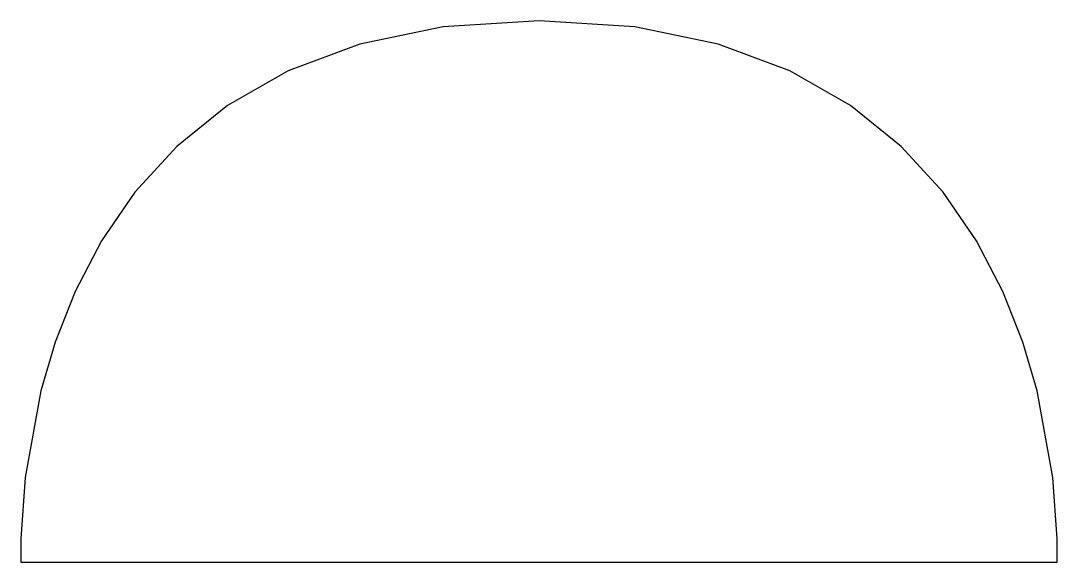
# Model space of a CAD drawing. Extents: x -34 to 13.5, y -51.3 to -26.5.
import ezdxf

# ---------------------------------------------------------------- set-up
doc = ezdxf.new("R2010")
doc.units = 0
doc.layers.add('Layer_1', color=7, linetype='CONTINUOUS')

msp = doc.modelspace()

# ---------------------------------------------------------------- linework, layer by layer
at = {"layer": 'Layer_1', "color": 7}
msp.add_lwpolyline([(-34.014216, -51.27612), (13.478497, -51.27612), (13.485084, -50.209888), (13.28906, -47.398912), (12.566748, -43.424774), (11.907084, -41.183263), (10.994469, -38.869055), (9.788444, -36.554847), (8.248547, -34.313336), (6.33432, -32.21722), (4.005304, -30.339198), (1.221037, -28.751966), (-2.058939, -27.528222), (-5.875084, -26.740664), (-10.267858, -26.46199), (-14.660632, -26.740664), (-18.476778, -27.528222), (-21.756754, -28.751966), (-24.541021, -30.339198), (-26.870038, -32.21722), (-28.784265, -34.313336), (-30.324162, -36.554847), (-31.530188, -38.869055), (-32.442803, -41.183263), (-33.102467, -43.424774), (-33.824779, -47.398912), (-34.020803, -50.209888), (-34.014216, -51.27612)], close=True, dxfattribs=at)

doc.saveas('drawing.dxf')
